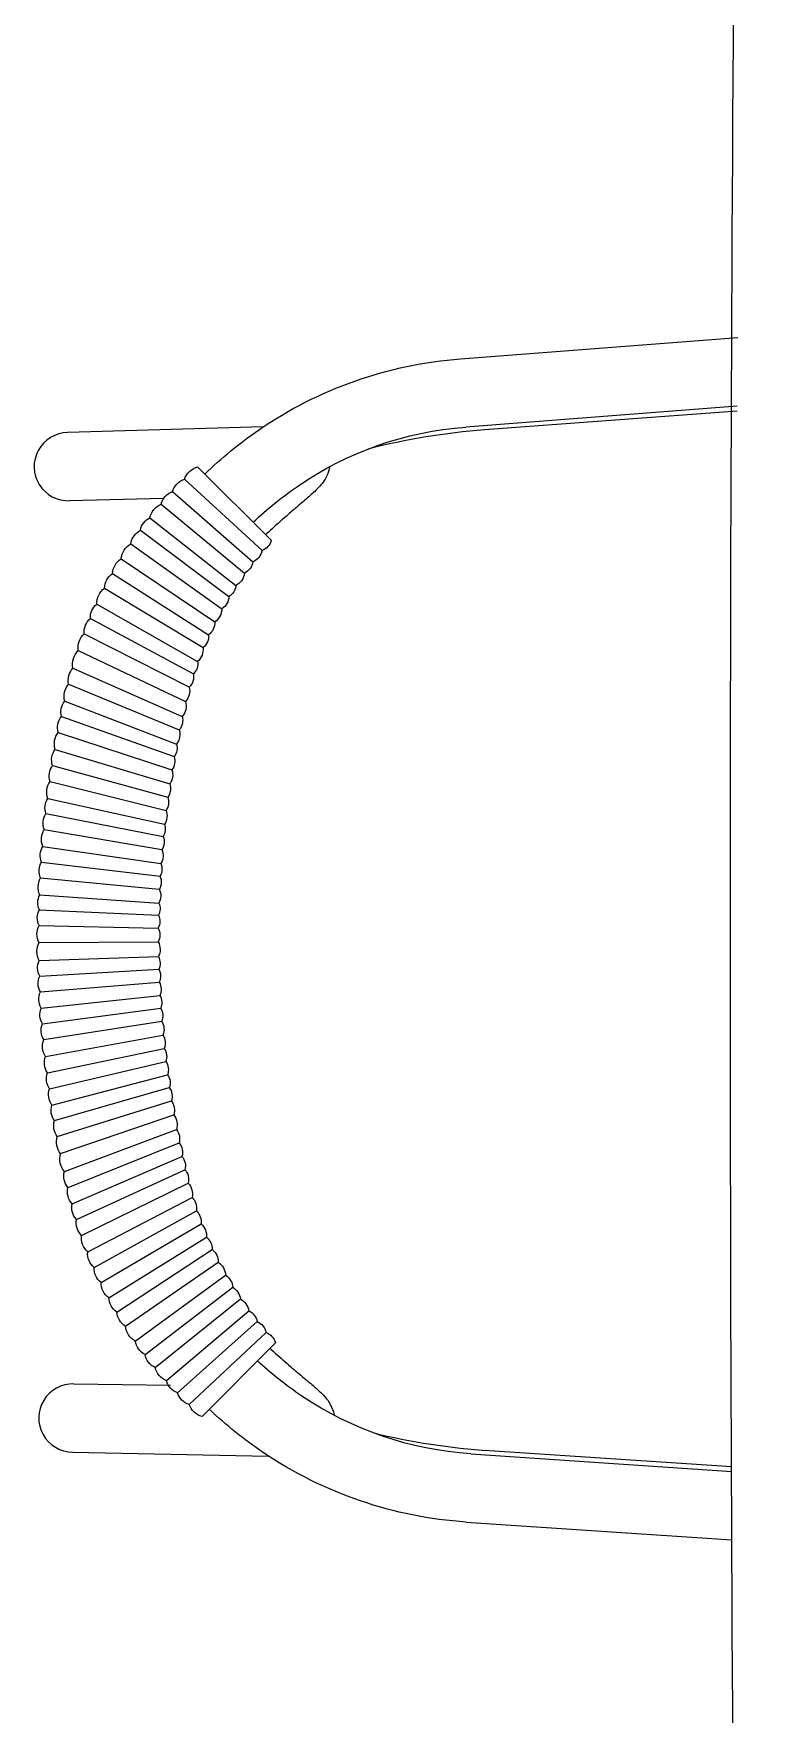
# Model space of a CAD drawing. Header units: millimetres. Extents: x 699029 to 727993, y 4486031 to 4516039.
# Drawn here: x 725458.4 to 725488.4, y 4490133 to 4490203 of the extents above; entities that cross this region are included whole.
import ezdxf

# ---------------------------------------------------------------- set-up
doc = ezdxf.new("R2010")
doc.units = ezdxf.units.MM
doc.layers.add('A-TEFRIS', color=251, linetype='Continuous')

# ---------------------------------------------------------------- blocks, each defined once
blk = doc.blocks.new('ERT')
at = {"layer": 'A-TEFRIS'}
for p, q in [((15114.198, -10002.075), (15102.646, -10001.191)), ((15102.666, -10004.053), (15113.985, -10004.918)), ((15102.667, -10004.253), (15113.201, -10005.04)), ((15122.413, -10004.903), (15130.585, -10005.144)), ((15125.172, -10006.577), (15122.093, -10009.634)), ((15125.718, -10007.097), (15122.476, -10010.068)), ((15126.216, -10007.611), (15122.858, -10010.537)), ((15126.68, -10008.128), (15123.211, -10011.006)), ((15126.575, -10007.895), (15130.501, -10007.992)), ((15127.153, -10008.7), (15123.566, -10011.52)), ((15127.548, -10009.218), (15123.861, -10011.984)), ((15127.949, -10009.786), (15124.156, -10012.489)), ((15128.353, -10010.409), (15124.449, -10013.039)), ((15128.716, -10011.021), (15124.708, -10013.577)), ((15129.046, -10011.632), (15124.94, -10014.111)), ((15129.372, -10012.297), (15125.165, -10014.69)), ((15129.636, -10012.891), (15125.342, -10015.204)), ((15129.893, -10013.534), (15125.511, -10015.759)), ((15130.14, -10014.23), (15125.667, -10016.356)), ((15130.367, -10014.966), (15125.81, -10016.982)), ((15130.543, -10015.633), (15125.929, -10017.54)), ((15130.708, -10016.349), (15126.047, -10018.134)), ((15130.842, -10016.976), (15126.143, -10018.654)), ((15130.974, -10017.644), (15126.238, -10019.206)), ((15131.104, -10018.357), (15126.331, -10019.793)), ((15131.216, -10019.029), (15126.41, -10020.346)), ((15131.316, -10019.694), (15126.482, -10020.893)), ((15131.413, -10020.403), (15126.55, -10021.475)), ((15131.488, -10021.025), (15126.604, -10021.985)), ((15131.558, -10021.688), (15126.653, -10022.528)), ((15131.623, -10022.395), (15126.699, -10023.106)), ((15131.672, -10023.05), (15126.734, -10023.641)), ((15131.713, -10023.711), (15126.762, -10024.181)), ((15131.746, -10024.416), (15126.785, -10024.757)), ((15131.766, -10025.035), (15126.799, -10025.262)), ((15131.777, -10025.695), (15126.807, -10025.8)), ((15131.779, -10026.399), (15126.808, -10026.375)), ((15131.769, -10027.155), (15126.801, -10026.989)), ((15131.751, -10027.8), (15126.787, -10027.518)), ((15131.684, -10029.138), (15126.739, -10028.61)), ((15131.723, -10028.46), (15126.767, -10028.057)), ((15131.637, -10029.784), (15126.705, -10029.138)), ((15131.58, -10030.445), (15126.664, -10029.678)), ((15131.508, -10031.152), (15126.613, -10030.256)), ((15131.341, -10032.492), (15126.493, -10031.355)), ((15131.428, -10031.829), (15126.556, -10030.811)), ((15131.24, -10033.173), (15126.421, -10031.914)), ((15131.135, -10033.823), (15126.345, -10032.448)), ((15130.879, -10035.199), (15126.161, -10033.583)), ((15131.016, -10034.488), (15126.26, -10032.996)), ((15130.722, -10035.943), (15126.048, -10034.198)), ((15130.57, -10036.611), (15125.938, -10034.751)), ((15130.402, -10037.297), (15125.817, -10035.322)), ((15130.218, -10037.947), (15125.694, -10035.868)), ((15129.749, -10039.297), (15125.395, -10037.023)), ((15130.004, -10038.604), (15125.559, -10036.428)), ((15129.481, -10039.943), (15125.218, -10037.58)), ((15129.19, -10040.572), (15125.021, -10038.126)), ((15128.536, -10041.801), (15124.562, -10039.199)), ((15128.867, -10041.207), (15124.797, -10038.679)), ((15128.174, -10042.394), (15124.302, -10039.721)), ((15127.763, -10043.012), (15124.003, -10040.269)), ((15126.93, -10044.116), (15123.384, -10041.255)), ((15127.359, -10043.569), (15123.704, -10040.765)), ((15126.468, -10044.66), (15123.035, -10041.745)), ((15125.518, -10045.655), (15122.309, -10042.65)), ((15126.008, -10045.161), (15122.685, -10042.2)), ((15124.98, -10046.156), (15121.923, -10043.079)), ((15130.323, -10044.793), (15126.302, -10044.845)), ((15112.995, -10047.577), (15102.888, -10048.235)), ((15113.778, -10047.708), (15102.889, -10048.442)), ((15130.379, -10047.642), (15122.206, -10047.804)), ((15113.964, -10050.552), (15102.897, -10051.291))]:
    blk.add_line(p, q, dxfattribs=at)
blk.add_lwpolyline([(15101.951, -10129.504, 0.009662), (15101.951, -9922.512, 23.5)], format="xyb", dxfattribs=at)
for centre, radius, start, end in [((15112.923, -10019.128), 17.1, 55.44674, 85.72285), ((15112.923, -10019.128), 14.25, 55.44674, 85.72285), ((15112.384, -10019.91), 18.05, 46.23015, 55.44674), ((15124.946, -10007.362), 0.816, 18.93584, 73.93584), ((15112.384, -10019.91), 15.2, 46.51286, 55.44674), ((15125.473, -10007.832), 0.775, 16.60382, 71.60382), ((15125.951, -10008.315), 0.753, 14.36467, 69.36467), ((15126.367, -10008.869), 0.804, 12.0829, 67.0829), ((15126.853, -10009.339), 0.706, 9.87013, 64.87013), ((15122.702, -10009.483), 0.627, 193.91074, 248.91074), ((15112.384, -10019.91), 14.462, 46.5851, 46.93273), ((15127.203, -10009.888), 0.753, 7.73214, 62.73214), ((15127.553, -10010.485), 0.804, 5.45056, 60.45056), ((15123.118, -10009.935), 0.655, 191.67853, 246.67853), ((15127.947, -10011.063), 0.77, 3.14404, 58.14404), ((15123.485, -10010.433), 0.635, 189.43235, 244.43235), ((15123.883, -10010.922), 0.677, 187.14789, 242.14789), ((15128.294, -10011.644), 0.752, 0.91329, 55.91329), ((15124.158, -10011.469), 0.594, 184.93443, 239.93443), ((15128.57, -10012.278), 0.802, 358.63506, 53.63506), ((15124.493, -10011.953), 0.633, 182.79776, 237.79776), ((15124.831, -10012.482), 0.675, 180.51966, 235.51966), ((15128.934, -10012.847), 0.704, 356.42765, 51.42765), ((15125.095, -10013.059), 0.646, 178.21878, 233.21878), ((15129.147, -10013.459), 0.75, 354.29681, 49.29681), ((15125.337, -10013.621), 0.631, 175.9956, 230.9956), ((15129.348, -10014.119), 0.8, 352.02494, 47.02494), ((15125.608, -10014.185), 0.672, 173.72731, 228.72731), ((15125.748, -10014.777), 0.589, 171.53152, 226.53152), ((15129.546, -10014.816), 0.834, 349.62964, 44.62964), ((15125.959, -10015.32), 0.627, 169.414, 224.414), ((15129.815, -10015.469), 0.747, 347.31199, 42.31199), ((15126.163, -10015.907), 0.668, 167.15853, 222.15853), ((15129.938, -10016.149), 0.795, 345.45255, 40.45255), ((15126.34, -10016.532), 0.695, 165.35578, 220.35578), ((15130.172, -10016.791), 0.695, 344.54571, 39.54571), ((15126.406, -10017.147), 0.618, 164.52662, 219.52662), ((15130.266, -10017.438), 0.738, 343.71466, 38.71466), ((15126.558, -10017.724), 0.656, 163.73806, 218.73806), ((15126.594, -10018.302), 0.572, 162.97831, 217.97831), ((15130.355, -10018.125), 0.784, 342.83172, 37.83172), ((15126.721, -10018.839), 0.607, 162.24891, 217.24891), ((15130.515, -10018.8), 0.738, 341.94885, 36.94885), ((15126.849, -10019.41), 0.644, 161.47488, 216.47488), ((15130.627, -10019.458), 0.728, 341.09825, 36.09825), ((15126.902, -10019.993), 0.605, 160.70177, 215.70177), ((15130.683, -10020.141), 0.775, 340.22595, 35.22595), ((15126.971, -10020.551), 0.597, 159.95769, 214.95769), ((15127.075, -10021.119), 0.635, 159.19536, 214.19536), ((15130.853, -10020.786), 0.678, 339.38281, 34.38281), ((15127.067, -10021.679), 0.555, 158.45912, 213.45912), ((15130.886, -10021.424), 0.722, 338.57062, 33.57062), ((15130.911, -10022.103), 0.769, 337.70598, 32.70598), ((15127.15, -10022.209), 0.59, 157.75045, 212.75045), ((15131.018, -10022.77), 0.711, 336.84736, 31.84736), ((15127.232, -10022.773), 0.628, 156.99651, 211.99651), ((15131.058, -10023.419), 0.717, 336.01862, 31.01862), ((15127.231, -10023.34), 0.581, 156.24824, 211.24824), ((15127.267, -10023.884), 0.585, 155.52639, 210.52639), ((15131.052, -10024.095), 0.765, 335.15902, 30.15902), ((15127.327, -10024.447), 0.624, 154.77795, 209.77795), ((15131.161, -10024.744), 0.67, 334.3265, 29.3265), ((15127.277, -10024.996), 0.547, 154.05331, 209.05331), ((15131.137, -10025.376), 0.715, 333.52283, 28.52283), ((15127.32, -10025.524), 0.583, 153.35394, 208.35394), ((15127.36, -10026.087), 0.622, 152.60796, 207.60796), ((15131.102, -10026.049), 0.763, 332.66548, 27.66548), ((15127.395, -10026.689), 0.665, 151.81113, 206.81113), ((15131.048, -10026.768), 0.818, 331.74796, 26.74796), ((15127.302, -10027.267), 0.573, 151.04507, 206.04507), ((15131.14, -10027.46), 0.699, 330.86754, 25.86754), ((15127.295, -10027.807), 0.584, 150.32952, 205.32952), ((15131.103, -10028.103), 0.715, 330.04696, 25.04696), ((15127.229, -10028.906), 0.573, 148.87132, 203.87132), ((15127.284, -10028.36), 0.6, 149.59714, 204.59714), ((15131.053, -10028.762), 0.735, 329.20557, 24.20557), ((15127.204, -10029.448), 0.587, 148.15352, 203.15352), ((15131.039, -10029.416), 0.702, 328.37196, 23.37196), ((15127.194, -10030.017), 0.628, 147.40158, 202.40158), ((15130.974, -10030.06), 0.718, 327.54791, 22.54791), ((15127.117, -10030.588), 0.604, 146.63897, 201.63897), ((15130.866, -10030.729), 0.769, 326.6851, 21.6851), ((15126.994, -10031.703), 0.61, 145.1542, 200.1542), ((15127.046, -10031.143), 0.592, 145.89854, 200.89854), ((15130.817, -10031.414), 0.739, 325.81056, 20.81056), ((15126.896, -10032.254), 0.585, 144.41464, 199.41464), ((15130.748, -10032.076), 0.724, 324.96203, 19.96203), ((15126.829, -10032.804), 0.6, 143.68133, 198.68133), ((15130.637, -10032.736), 0.745, 324.1097, 19.1097), ((15126.695, -10033.999), 0.677, 142.09334, 197.09334), ((15126.774, -10033.385), 0.644, 142.91114, 197.91114), ((15130.563, -10033.396), 0.713, 323.26354, 18.26354), ((15126.525, -10034.58), 0.611, 141.29611, 196.29611), ((15130.437, -10034.042), 0.731, 322.42533, 17.42533), ((15126.425, -10035.153), 0.631, 140.5273, 195.5273), ((15130.265, -10034.711), 0.784, 321.54587, 16.54587), ((15126.28, -10035.713), 0.606, 139.76149, 194.76149), ((15130.086, -10035.421), 0.823, 320.61315, 15.61315), ((15126.164, -10036.277), 0.624, 138.95957, 193.95957), ((15130.005, -10036.131), 0.742, 319.70501, 14.70501), ((15125.842, -10037.472), 0.633, 134.84759, 189.84759), ((15126.049, -10036.883), 0.668, 137.11301, 192.11301), ((15129.827, -10036.792), 0.765, 318.68341, 13.68341), ((15125.644, -10038.042), 0.629, 132.65141, 187.65141), ((15129.686, -10037.445), 0.731, 316.68319, 11.68319), ((15125.44, -10038.618), 0.646, 130.43199, 185.43199), ((15129.48, -10038.071), 0.748, 314.51455, 9.51455), ((15124.934, -10039.71), 0.632, 126.05757, 181.05757), ((15125.179, -10039.164), 0.617, 128.23212, 183.23212), ((15129.211, -10038.705), 0.8, 312.24525, 7.24525), ((15124.678, -10040.283), 0.675, 123.78208, 178.78208), ((15128.995, -10039.363), 0.757, 309.96355, 4.96355), ((15124.33, -10040.803), 0.627, 121.51456, 176.51456), ((15128.419, -10040.579), 0.771, 305.52284, 0.52284), ((15128.731, -10039.979), 0.751, 307.75381, 2.75381), ((15123.68, -10041.835), 0.651, 117.0822, 172.0822), ((15124.015, -10041.318), 0.634, 119.31922, 174.31922), ((15128.132, -10041.185), 0.736, 303.31358, 358.31358), ((15123.297, -10042.309), 0.622, 114.86695, 169.86695), ((15127.785, -10041.75), 0.752, 301.1318, 356.1318), ((15122.528, -10043.235), 0.624, 110.48679, 165.48679), ((15122.93, -10042.786), 0.635, 112.67924, 167.67924), ((15127.375, -10042.308), 0.804, 298.8509, 353.8509), ((15112.322, -10032.7), 14.462, 312.51296, 312.81834), ((15127.025, -10042.902), 0.746, 296.58005, 351.58005), ((15112.322, -10032.7), 15.2, 303.99895, 312.93283), ((15126.619, -10043.431), 0.753, 294.38352, 349.38352), ((15125.756, -10044.469), 0.737, 289.93487, 344.93487), ((15126.177, -10043.944), 0.773, 292.14734, 347.14734), ((15112.853, -10033.488), 14.25, 273.72285, 303.99895), ((15125.289, -10044.938), 0.752, 287.75189, 342.75189), ((15112.322, -10032.7), 18.05, 303.99895, 313.21554), ((15124.768, -10045.389), 0.797, 285.48122, 340.48122), ((15112.853, -10033.488), 17.1, 273.72285, 303.99895)]:
    blk.add_arc(centre, radius, start, end, dxfattribs=at)
at = {"layer": 'A-TEFRIS', "extrusion": (0, 0, -1)}
for centre, major_axis, ratio, start_param, end_param in [((15111.106, -10033.082), (0.136, 28.12), 0.999391, 0.069771, 0.24536), ((15130.543, -10006.568), (-1.439, 0.042), 0.990062, 1.570796, 4.712389), ((15130.351, -10046.218), (1.439, 0.028), 0.990062, 4.712389, 7.853982), ((15111.171, -10019.517), (0.136, 28.12), 0.999391, 2.896233, 3.071822)]:
    blk.add_ellipse(centre, major_axis=major_axis, ratio=ratio, start_param=start_param, end_param=end_param, dxfattribs=at)
at = {"layer": 'A-TEFRIS'}
for points, knots in [([(15119.661, -10006.571), (15119.663, -10006.584), (15119.665, -10006.596), (15119.697, -10006.753), (15119.749, -10006.892), (15119.863, -10007.112), (15119.922, -10007.199), (15120.036, -10007.347), (15120.092, -10007.408), (15120.264, -10007.588), (15120.386, -10007.698), (15120.668, -10007.945), (15120.828, -10008.081), (15121.122, -10008.332), (15121.248, -10008.44), (15121.599, -10008.745), (15121.839, -10008.957), (15122.138, -10009.231), (15122.199, -10009.288), (15122.26, -10009.345)], [2.813943, 2.813943, 2.813943, 2.813943, 2.855966, 2.855966, 3.345502, 3.345502, 3.775495, 3.775495, 4.215043, 4.215043, 5.154967, 5.154967, 6.068794, 6.068794, 6.674163, 6.674163, 7.695187, 7.695187, 7.958077, 7.958077, 7.958077, 7.958077]), ([(15122.095, -10043.361), (15121.879, -10043.559), (15121.657, -10043.755), (15121.241, -10044.116), (15121.041, -10044.284), (15120.668, -10044.596), (15120.495, -10044.74), (15120.162, -10045.027), (15120.016, -10045.153), (15119.785, -10045.417), (15119.7, -10045.527), (15119.563, -10045.784), (15119.509, -10045.923), (15119.475, -10046.081), (15119.472, -10046.095), (15119.469, -10046.109)], [0, 0, 0, 0, 0.924472, 0.924472, 1.834443, 1.834443, 2.81164, 2.81164, 4.008692, 4.008692, 4.601246, 4.601246, 5.094374, 5.094374, 5.140563, 5.140563, 5.140563, 5.140563])]:
    blk.add_open_spline(points, degree=3, knots=knots, dxfattribs=at)
blk = doc.blocks.new('MASA111')
at = {"color": 6, "lineweight": 53}
blk.add_blockref('ERT', (0, 0), dxfattribs=at)
blk = doc.blocks.new('DFGNHNBG')
at = {"color": 6, "lineweight": 53}
blk.add_blockref('MASA111', (2293.153, -118.264), dxfattribs=at)

msp = doc.modelspace()

# ---------------------------------------------------------------- block references
at = {"color": 6, "lineweight": 53, "xscale": -1}
msp.add_blockref('DFGNHNBG', (742883.55, 4500309.816), dxfattribs=at)

doc.saveas('drawing.dxf')
